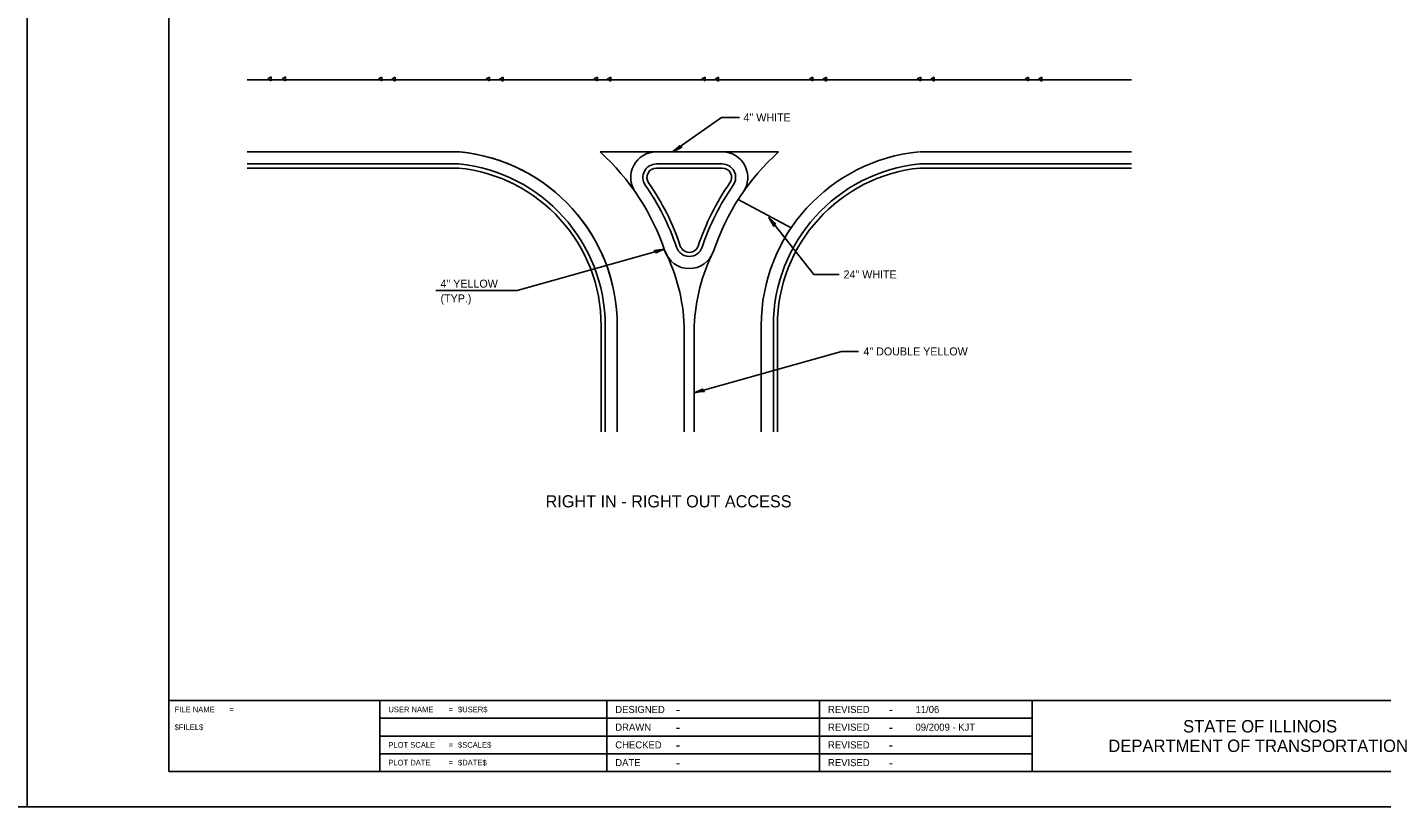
# Model space of a CAD drawing. Extents: x 100275 to 102995, y 95053 to 95493.
# Drawn here: x 101634.9 to 102017, y 95052.8 to 95272.8 of the extents above; entities that cross this region are included whole.
import ezdxf

# ---------------------------------------------------------------- set-up
doc = ezdxf.new("R2010")
doc.units = 0
for name, color, linetype in [('Design_PR_PMK Symbols', 7, 'Continuous'), ('Design_PR_Reflective Markers', 7, 'Continuous'), ('Design_PR_Roadway Notes', 7, 'Continuous'), ('Level 40', 7, 'Continuous'), ('Level 43', 7, 'Continuous'), ('ROW_PR_Notes', 7, 'Continuous'), ('Sheets_50 Reference Boundary', 7, 'Continuous'), ('Sheets_General Details', 7, 'Continuous'), ('Sheets_Printer Plotting Border', 7, 'Continuous')]:
    doc.layers.add(name, color=color, linetype=linetype)

msp = doc.modelspace()

# ---------------------------------------------------------------- linework, layer by layer
at = {"layer": 'Design_PR_PMK Symbols'}
for p, q in [((101820.27, 95158.59), (101820.27, 95188.47)), ((101820.27, 95158.59), (101820.27, 95188.47)), ((101823.11, 95158.59), (101823.11, 95188.47)), ((101823.11, 95158.59), (101823.11, 95188.47))]:
    msp.add_line(p, q, dxfattribs=at)
for centre, radius, start, end in [((101752.15, 95188.57), 66.12, 18.5247, 47.8499), ((101752.15, 95188.57), 66.12, 18.5247, 47.8499), ((101891.23, 95188.57), 66.12, 132.1501, 161.4753), ((101891.23, 95188.57), 66.12, 132.1501, 161.4753), ((101767.77, 95186.23), 52.55, 2.4502, 26.3855), ((101767.77, 95186.23), 52.55, 2.4502, 26.3855), ((101875.61, 95186.23), 52.55, 153.6145, 177.5498), ((101875.61, 95186.23), 52.55, 153.6145, 177.5498)]:
    msp.add_arc(centre, radius, start, end, dxfattribs=at)
at = {"layer": 'Design_PR_Reflective Markers'}
for p, q in [((101703.79, 95258.74), (101702.82, 95258.18)), ((101703.79, 95258.74), (101702.82, 95258.18)), ((101702.82, 95258.18), (101703.79, 95257.62)), ((101702.82, 95258.18), (101703.79, 95257.62)), ((101703.79, 95257.62), (101703.79, 95258.74)), ((101703.79, 95257.62), (101703.79, 95258.74)), ((101707.8, 95258.74), (101706.83, 95258.18)), ((101707.8, 95258.74), (101706.83, 95258.18)), ((101706.83, 95258.18), (101707.8, 95257.62)), ((101706.83, 95258.18), (101707.8, 95257.62)), ((101707.8, 95257.62), (101707.8, 95258.74)), ((101707.8, 95257.62), (101707.8, 95258.74)), ((101734.97, 95258.71), (101734, 95258.15)), ((101734.97, 95258.71), (101734, 95258.15)), ((101734, 95258.15), (101734.97, 95257.59)), ((101734, 95258.15), (101734.97, 95257.59)), ((101734.97, 95257.59), (101734.97, 95258.71)), ((101734.97, 95257.59), (101734.97, 95258.71)), ((101738.76, 95258.7), (101737.78, 95258.14)), ((101738.76, 95258.7), (101737.78, 95258.14)), ((101737.78, 95258.14), (101738.76, 95257.58)), ((101737.78, 95258.14), (101738.76, 95257.58)), ((101738.76, 95257.58), (101738.76, 95258.7)), ((101738.76, 95257.58), (101738.76, 95258.7)), ((101765.37, 95258.71), (101764.4, 95258.15)), ((101765.37, 95258.71), (101764.4, 95258.15)), ((101764.4, 95258.15), (101765.37, 95257.59)), ((101764.4, 95258.15), (101765.37, 95257.59)), ((101765.37, 95257.59), (101765.37, 95258.71)), ((101765.37, 95257.59), (101765.37, 95258.71)), ((101769.16, 95258.7), (101768.18, 95258.14)), ((101769.16, 95258.7), (101768.18, 95258.14)), ((101768.18, 95258.14), (101769.16, 95257.58)), ((101768.18, 95258.14), (101769.16, 95257.58)), ((101769.16, 95257.58), (101769.16, 95258.7)), ((101769.16, 95257.58), (101769.16, 95258.7)), ((101795.77, 95258.71), (101794.8, 95258.15)), ((101795.77, 95258.71), (101794.8, 95258.15)), ((101794.8, 95258.15), (101795.77, 95257.59)), ((101794.8, 95258.15), (101795.77, 95257.59)), ((101795.77, 95257.59), (101795.77, 95258.71)), ((101795.77, 95257.59), (101795.77, 95258.71)), ((101799.56, 95258.7), (101798.58, 95258.14)), ((101799.56, 95258.7), (101798.58, 95258.14)), ((101798.58, 95258.14), (101799.56, 95257.58)), ((101798.58, 95258.14), (101799.56, 95257.58)), ((101799.56, 95257.58), (101799.56, 95258.7)), ((101799.56, 95257.58), (101799.56, 95258.7)), ((101826.17, 95258.71), (101825.2, 95258.15)), ((101826.17, 95258.71), (101825.2, 95258.15)), ((101825.2, 95258.15), (101826.17, 95257.59)), ((101825.2, 95258.15), (101826.17, 95257.59)), ((101826.17, 95257.59), (101826.17, 95258.71)), ((101826.17, 95257.59), (101826.17, 95258.71)), ((101829.96, 95258.7), (101828.98, 95258.14)), ((101829.96, 95258.7), (101828.98, 95258.14)), ((101828.98, 95258.14), (101829.96, 95257.58)), ((101828.98, 95258.14), (101829.96, 95257.58)), ((101829.96, 95257.58), (101829.96, 95258.7)), ((101829.96, 95257.58), (101829.96, 95258.7)), ((101856.57, 95258.71), (101855.6, 95258.15)), ((101856.57, 95258.71), (101855.6, 95258.15)), ((101855.6, 95258.15), (101856.57, 95257.59)), ((101855.6, 95258.15), (101856.57, 95257.59)), ((101856.57, 95257.59), (101856.57, 95258.71)), ((101856.57, 95257.59), (101856.57, 95258.71)), ((101860.36, 95258.7), (101859.38, 95258.14)), ((101860.36, 95258.7), (101859.38, 95258.14)), ((101859.38, 95258.14), (101860.36, 95257.58)), ((101859.38, 95258.14), (101860.36, 95257.58)), ((101860.36, 95257.58), (101860.36, 95258.7)), ((101860.36, 95257.58), (101860.36, 95258.7)), ((101886.97, 95258.71), (101886, 95258.15)), ((101886.97, 95258.71), (101886, 95258.15)), ((101886, 95258.15), (101886.97, 95257.59)), ((101886, 95258.15), (101886.97, 95257.59)), ((101886.97, 95257.59), (101886.97, 95258.71)), ((101886.97, 95257.59), (101886.97, 95258.71)), ((101890.76, 95258.7), (101889.78, 95258.14)), ((101890.76, 95258.7), (101889.78, 95258.14)), ((101889.78, 95258.14), (101890.76, 95257.58)), ((101889.78, 95258.14), (101890.76, 95257.58)), ((101890.76, 95257.58), (101890.76, 95258.7)), ((101890.76, 95257.58), (101890.76, 95258.7)), ((101917.37, 95258.71), (101916.4, 95258.15)), ((101917.37, 95258.71), (101916.4, 95258.15)), ((101916.4, 95258.15), (101917.37, 95257.59)), ((101916.4, 95258.15), (101917.37, 95257.59)), ((101917.37, 95257.59), (101917.37, 95258.71)), ((101917.37, 95257.59), (101917.37, 95258.71)), ((101921.16, 95258.7), (101920.18, 95258.14)), ((101921.16, 95258.7), (101920.18, 95258.14)), ((101920.18, 95258.14), (101921.16, 95257.58)), ((101920.18, 95258.14), (101921.16, 95257.58)), ((101921.16, 95257.58), (101921.16, 95258.7)), ((101921.16, 95257.58), (101921.16, 95258.7))]:
    msp.add_line(p, q, dxfattribs=at)
at = {"layer": 'Level 40'}
for p, q in [((101696.98, 95257.9), (101946.41, 95257.9)), ((101696.98, 95257.9), (101946.41, 95257.9)), ((101850.45, 95216.19), (101835.49, 95224.13)), ((101850.45, 95216.19), (101835.49, 95224.13))]:
    msp.add_line(p, q, dxfattribs=at)
at = {"layer": 'Level 43'}
for p, q in [((101830.78, 95247.27), (101817, 95237.6)), ((101830.78, 95247.27), (101817, 95237.6)), ((101830.78, 95247.27), (101835.88, 95247.27)), ((101830.78, 95247.27), (101835.88, 95247.27)), ((101856.8, 95203.01), (101844.13, 95219.12)), ((101856.8, 95203.01), (101844.13, 95219.12)), ((101773.11, 95198.51), (101814.66, 95210.13)), ((101773.11, 95198.51), (101814.66, 95210.13)), ((101856.8, 95203.01), (101863.97, 95203.01)), ((101856.8, 95203.01), (101863.97, 95203.01)), ((101773.11, 95198.51), (101750.17, 95198.51)), ((101773.11, 95198.51), (101750.17, 95198.51)), ((101864.66, 95181.27), (101823.11, 95169.65)), ((101864.66, 95181.27), (101823.11, 95169.65)), ((101864.66, 95181.27), (101869.43, 95181.27)), ((101864.66, 95181.27), (101869.43, 95181.27))]:
    msp.add_line(p, q, dxfattribs=at)
for points in [[(101819.17, 95239.07), (101818.87, 95239.34), (101818.06, 95238.57), (101817, 95237.6), (101818.37, 95238.3), (101819.59, 95238.88), (101819.17, 95239.07), (101818.92, 95239.22), (101817.79, 95238.15), (101819.34, 95238.88), (101818.94, 95239), (101818.39, 95238.56), (101819.01, 95238.86)], [(101819.17, 95239.07), (101818.87, 95239.34), (101818.06, 95238.57), (101817, 95237.6), (101818.37, 95238.3), (101819.59, 95238.88), (101819.17, 95239.07), (101818.92, 95239.22), (101817.79, 95238.15), (101819.34, 95238.88), (101818.94, 95239), (101818.39, 95238.56), (101819.01, 95238.86)], [(101845.72, 95217.03), (101845.97, 95217.34), (101845.16, 95218.11), (101844.13, 95219.12), (101844.91, 95217.79), (101845.55, 95216.6), (101845.72, 95217.03), (101845.85, 95217.28), (101844.72, 95218.36), (101845.53, 95216.85), (101845.64, 95217.25), (101845.16, 95217.78), (101845.5, 95217.18)], [(101845.72, 95217.03), (101845.97, 95217.34), (101845.16, 95218.11), (101844.13, 95219.12), (101844.91, 95217.79), (101845.55, 95216.6), (101845.72, 95217.03), (101845.85, 95217.28), (101844.72, 95218.36), (101845.53, 95216.85), (101845.64, 95217.25), (101845.16, 95217.78), (101845.5, 95217.18)], [(101812.12, 95209.46), (101812.31, 95209.1), (101813.34, 95209.56), (101814.66, 95210.13), (101813.14, 95209.92), (101811.79, 95209.78), (101812.12, 95209.46), (101812.31, 95209.24), (101813.74, 95209.87), (101812.03, 95209.7), (101812.36, 95209.45), (101813.03, 95209.68), (101812.34, 95209.6)], [(101812.12, 95209.46), (101812.31, 95209.1), (101813.34, 95209.56), (101814.66, 95210.13), (101813.14, 95209.92), (101811.79, 95209.78), (101812.12, 95209.46), (101812.31, 95209.24), (101813.74, 95209.87), (101812.03, 95209.7), (101812.36, 95209.45), (101813.03, 95209.68), (101812.34, 95209.6)], [(101825.65, 95170.32), (101825.45, 95170.68), (101824.43, 95170.22), (101823.11, 95169.65), (101824.63, 95169.86), (101825.98, 95170), (101825.65, 95170.32), (101825.46, 95170.54), (101824.03, 95169.91), (101825.74, 95170.08), (101825.41, 95170.33), (101824.74, 95170.1), (101825.43, 95170.18)], [(101825.65, 95170.32), (101825.45, 95170.68), (101824.43, 95170.22), (101823.11, 95169.65), (101824.63, 95169.86), (101825.98, 95170), (101825.65, 95170.32), (101825.46, 95170.54), (101824.03, 95169.91), (101825.74, 95170.08), (101825.41, 95170.33), (101824.74, 95170.1), (101825.43, 95170.18)]]:
    msp.add_lwpolyline(points, dxfattribs=at)
at = {"layer": 'ROW_PR_Notes'}
for p, q in [((101696.98, 95237.6), (101756.87, 95237.6)), ((101696.98, 95237.6), (101756.87, 95237.6)), ((101796.52, 95237.6), (101846.86, 95237.6)), ((101796.52, 95237.6), (101846.86, 95237.6)), ((101946.41, 95237.6), (101886.68, 95237.6)), ((101946.41, 95237.6), (101886.68, 95237.6)), ((101696.98, 95234.18), (101756.7, 95234.18)), ((101696.98, 95234.18), (101756.7, 95234.18)), ((101696.98, 95233.04), (101756.7, 95233.04)), ((101696.98, 95233.04), (101756.7, 95233.04)), ((101812.41, 95234.18), (101830.97, 95234.18)), ((101812.41, 95234.18), (101830.97, 95234.18)), ((101812.41, 95233.04), (101830.97, 95233.04)), ((101812.41, 95233.04), (101830.97, 95233.04)), ((101946.41, 95234.18), (101886.68, 95234.18)), ((101946.41, 95234.18), (101886.68, 95234.18)), ((101946.41, 95233.04), (101886.74, 95233.04)), ((101946.41, 95233.04), (101886.74, 95233.04)), ((101796.84, 95158.59), (101796.84, 95188.47)), ((101796.84, 95158.59), (101796.84, 95188.47)), ((101797.98, 95158.59), (101797.98, 95188.47)), ((101797.98, 95158.59), (101797.98, 95188.47)), ((101801.4, 95158.59), (101801.4, 95188.47)), ((101801.4, 95158.59), (101801.4, 95188.47)), ((101841.98, 95158.59), (101841.98, 95188.62)), ((101841.98, 95158.59), (101841.98, 95188.62)), ((101845.4, 95158.59), (101845.4, 95188.61)), ((101845.4, 95158.59), (101845.4, 95188.61)), ((101846.54, 95158.59), (101846.54, 95188.61)), ((101846.54, 95158.59), (101846.54, 95188.61))]:
    msp.add_line(p, q, dxfattribs=at)
for centre, radius, start, end in [((101752.15, 95188.57), 49.25, 359.876, 84.5045), ((101752.15, 95188.57), 49.25, 359.876, 84.5045), ((101752.15, 95188.57), 49.25, 359.876, 84.3029), ((101752.15, 95188.57), 49.25, 359.876, 84.3029), ((101812.41, 95230.38), 7.22, 90, 214.7475), ((101812.41, 95230.38), 7.22, 90, 214.7475), ((101830.97, 95230.38), 7.22, 325.2525, 90), ((101830.97, 95230.38), 7.22, 325.2525, 90), ((101891.23, 95188.57), 49.25, 95.4955, 179.9511), ((101891.23, 95188.57), 49.25, 95.4955, 179.9511), ((101752.15, 95188.57), 44.69, 359.876, 84.3029), ((101752.15, 95188.57), 44.69, 359.876, 84.3029), ((101752.15, 95188.57), 45.83, 359.876, 84.3029), ((101752.15, 95188.57), 45.83, 359.876, 84.3029), ((101812.41, 95230.38), 3.8, 90, 214.7475), ((101812.41, 95230.38), 3.8, 90, 214.7475), ((101812.41, 95230.38), 2.66, 90, 214.7475), ((101812.41, 95230.38), 2.66, 90, 214.7475), ((101830.97, 95230.38), 3.8, 325.2525, 90), ((101830.97, 95230.38), 3.8, 325.2525, 90), ((101830.97, 95230.38), 2.66, 325.2525, 90), ((101830.97, 95230.38), 2.66, 325.2525, 90), ((101891.23, 95188.57), 45.83, 95.6971, 179.9493), ((101891.23, 95188.57), 45.83, 95.6971, 179.9493), ((101891.23, 95188.57), 44.69, 95.7693, 179.9486), ((101891.23, 95188.57), 44.69, 95.7693, 179.9486), ((101752.15, 95188.57), 69.54, 18.5247, 34.7475), ((101752.15, 95188.57), 69.54, 18.5247, 34.7475), ((101752.15, 95188.57), 70.68, 18.5247, 34.7475), ((101752.15, 95188.57), 70.68, 18.5247, 34.7475), ((101891.23, 95188.57), 70.68, 145.2525, 161.4753), ((101891.23, 95188.57), 70.68, 145.2525, 161.4753), ((101891.23, 95188.57), 69.54, 145.2525, 161.4753), ((101891.23, 95188.57), 69.54, 145.2525, 161.4753), ((101821.69, 95211.88), 3.8, 198.5247, 341.4753), ((101821.69, 95211.88), 3.8, 198.5247, 341.4753), ((101821.69, 95211.88), 2.66, 198.5247, 341.4753), ((101821.69, 95211.88), 2.66, 198.5247, 341.4753), ((101821.69, 95211.88), 7.22, 198.5247, 341.4753), ((101821.69, 95211.88), 7.22, 198.5247, 341.4753)]:
    msp.add_arc(centre, radius, start, end, dxfattribs=at)
at = {"layer": 'Sheets_50 Reference Boundary'}
msp.add_lwpolyline([(101674.94, 95482.79), (102304.94, 95482.79), (102304.94, 95082.79), (101674.94, 95082.79)], close=True, dxfattribs=at)
at = {"layer": 'Sheets_General Details'}
for p, q in [((101634.94, 95052.79), (101634.94, 95492.79)), ((101674.94, 95082.79), (102304.94, 95082.79)), ((101734.42, 95082.79), (101734.42, 95062.79)), ((101798.42, 95082.79), (101798.42, 95062.79)), ((101858.42, 95082.79), (101858.42, 95062.79)), ((101918.42, 95082.79), (101918.42, 95062.79)), ((101734.42, 95077.79), (101918.42, 95077.79)), ((101734.42, 95072.79), (101918.42, 95072.79)), ((101734.42, 95067.79), (101918.42, 95067.79)), ((101634.94, 95052.79), (100954.94, 95052.79)), ((102314.94, 95052.79), (101634.94, 95052.79))]:
    msp.add_line(p, q, dxfattribs=at)
msp.add_lwpolyline([(101674.94, 95482.79), (102304.94, 95482.79), (102304.94, 95062.79), (101674.94, 95062.79)], close=True, dxfattribs=at)
at = {"layer": 'Sheets_Printer Plotting Border'}
for points in [[(100954.94, 95052.79), (101634.94, 95052.79), (101634.94, 95492.79), (100954.94, 95492.79)], [(101634.94, 95052.79), (102314.94, 95052.79), (102314.94, 95492.79), (101634.94, 95492.79)]]:
    msp.add_lwpolyline(points, close=True, dxfattribs=at)

# ---------------------------------------------------------------- texts
at = {"layer": 'Design_PR_Roadway Notes'}
msp.add_text('RIGHT IN - RIGHT OUT ACCESS', height=3.42, dxfattribs=at).set_placement((101781.17, 95137.3))
msp.add_text('RIGHT IN - RIGHT OUT ACCESS', height=3.42, dxfattribs=at).set_placement((101781.17, 95137.3))
at = {"layer": 'Level 43'}
for s, height, p in [('4" WHITE', 2.257, (101837, 95246.17)), ('4" WHITE', 2.257, (101837, 95246.17)), ('24" WHITE', 2.257, (101865.2, 95201.89)), ('24" WHITE', 2.257, (101865.2, 95201.89)), ('4" YELLOW', 2.257, (101751.53, 95199.28)), ('4" YELLOW', 2.257, (101751.53, 95199.28)), ('(TYP.)', 2.257, (101751.53, 95195.12)), ('(TYP.)', 2.257, (101751.53, 95195.12)), ('4" DOUBLE YELLOW', 2.2572, (101870.81, 95180.17)), ('4" DOUBLE YELLOW', 2.2572, (101870.81, 95180.17))]:
    msp.add_text(s, height=height, dxfattribs=at).set_placement(p)
at = {"layer": 'Sheets_General Details'}
for s, p in [('FILE NAME', (101676.54, 95079.49)), ('=', (101691.99, 95079.49)), ('USER NAME', (101736.82, 95079.49)), ('=', (101753.78, 95079.49)), ('$USER$', (101756.47, 95079.49)), ('$FILEL$', (101676.54, 95074.49)), ('PLOT SCALE', (101736.82, 95069.49)), ('=', (101753.78, 95069.49)), ('$SCALE$', (101756.47, 95069.49)), ('PLOT DATE', (101736.82, 95064.49)), ('=', (101753.78, 95064.49)), ('$DATE$', (101756.47, 95064.49))]:
    msp.add_text(s, height=1.6, rotation=360, dxfattribs=at).set_placement(p)
for s, height, p in [('DESIGNED', 2, (101800.82, 95079.29)), ('-', 2.8, (101817.9, 95078.89)), ('REVISED', 2, (101860.82, 95079.29)), ('-', 2.8, (101877.9, 95078.89)), ('11/06', 2, (101885.5, 95079.29)), ('DRAWN', 2, (101800.82, 95074.29)), ('REVISED', 2, (101860.82, 95074.29)), ('09/2009 - KJT', 2, (101885.5, 95074.29)), ('STATE OF ILLINOIS', 3.5, (101960.97, 95073.79)), ('-', 2.8, (101817.9, 95073.89)), ('-', 2.8, (101877.9, 95073.89)), ('CHECKED', 2, (101800.82, 95069.29)), ('-', 2.8, (101817.9, 95068.89)), ('REVISED', 2, (101860.82, 95069.29)), ('-', 2.8, (101877.9, 95068.89)), ('DEPARTMENT OF TRANSPORTATION', 3.5, (101939.87, 95068.29)), ('DATE', 2, (101800.82, 95064.29)), ('-', 2.8, (101817.9, 95063.89)), ('REVISED', 2, (101860.82, 95064.29)), ('-', 2.8, (101877.9, 95063.89))]:
    msp.add_text(s, height=height, dxfattribs=at).set_placement(p)

doc.saveas('drawing.dxf')
